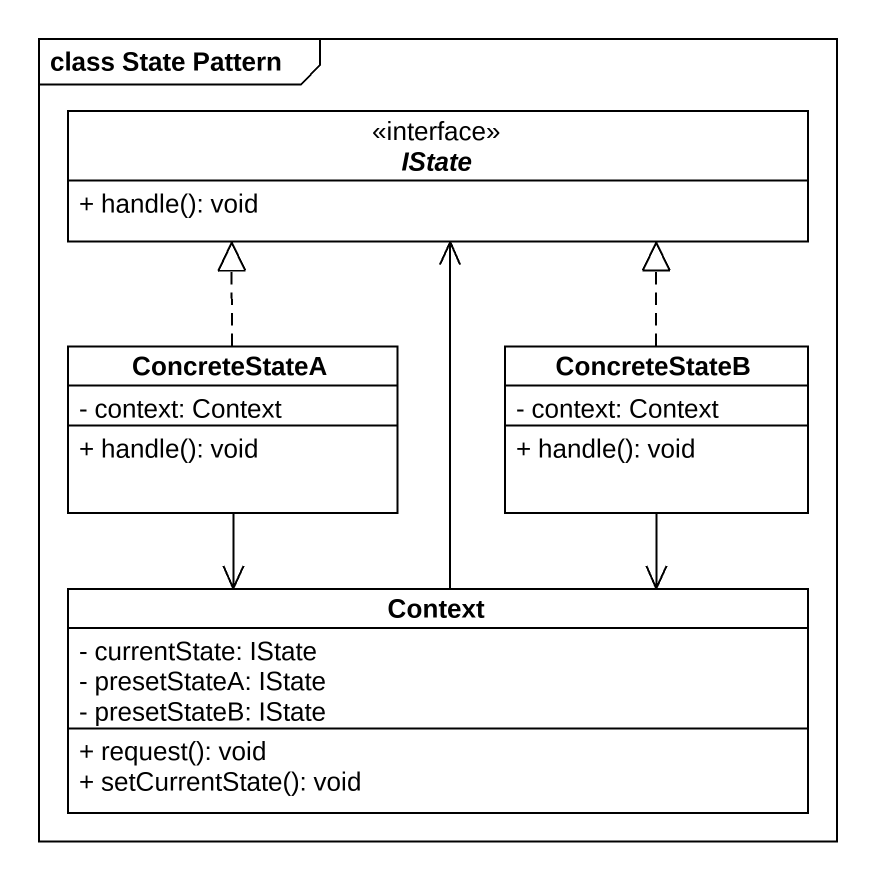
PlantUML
@startuml
mainframe class State Pattern
hide circle
hide empty members
skinparam classAttributeIconSize 0
interface IState {
  + handle(): void
}
class ConcreteStateA {
  - context: Context
  + handle(): void
}
class ConcreteStateB {
  - context: Context
  + handle(): void
}
class Context {
  - currentState: IState
  - presetStateA: IState
  - presetStateB: IState
  + request(): void
  + setCurrentState(): void
}
ConcreteStateA .up.|> IState
ConcreteStateA --> Context
ConcreteStateB .up.|> IState
ConcreteStateB --> Context
Context -up-> IState
@enduml
